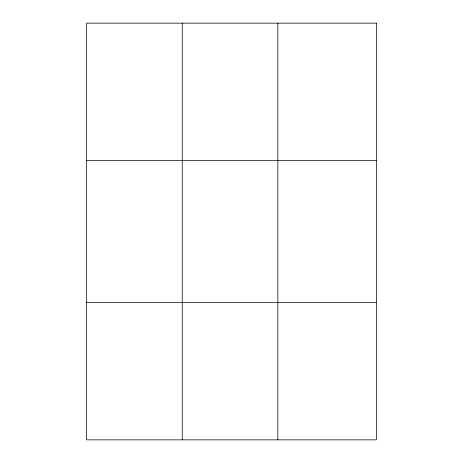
<?xml version="1.0" encoding="UTF-8"?>
<svg xmlns="http://www.w3.org/2000/svg" width="463" height="463" viewBox="0 0 463 463"><rect width="100%" height="100%" fill="white"/><g stroke="black" fill="none" stroke-linecap="round" stroke-linejoin="round"><path stroke-width="0.69" d="M182.248 23.15L182.248 439.85M277.852 23.15L277.852 439.85M86.645 160.661L376.355 160.661M86.645 302.339L376.355 302.339M376.355 23.15L376.355 439.85L86.645 439.85L86.645 23.15L376.355 23.15"/></g></svg>
